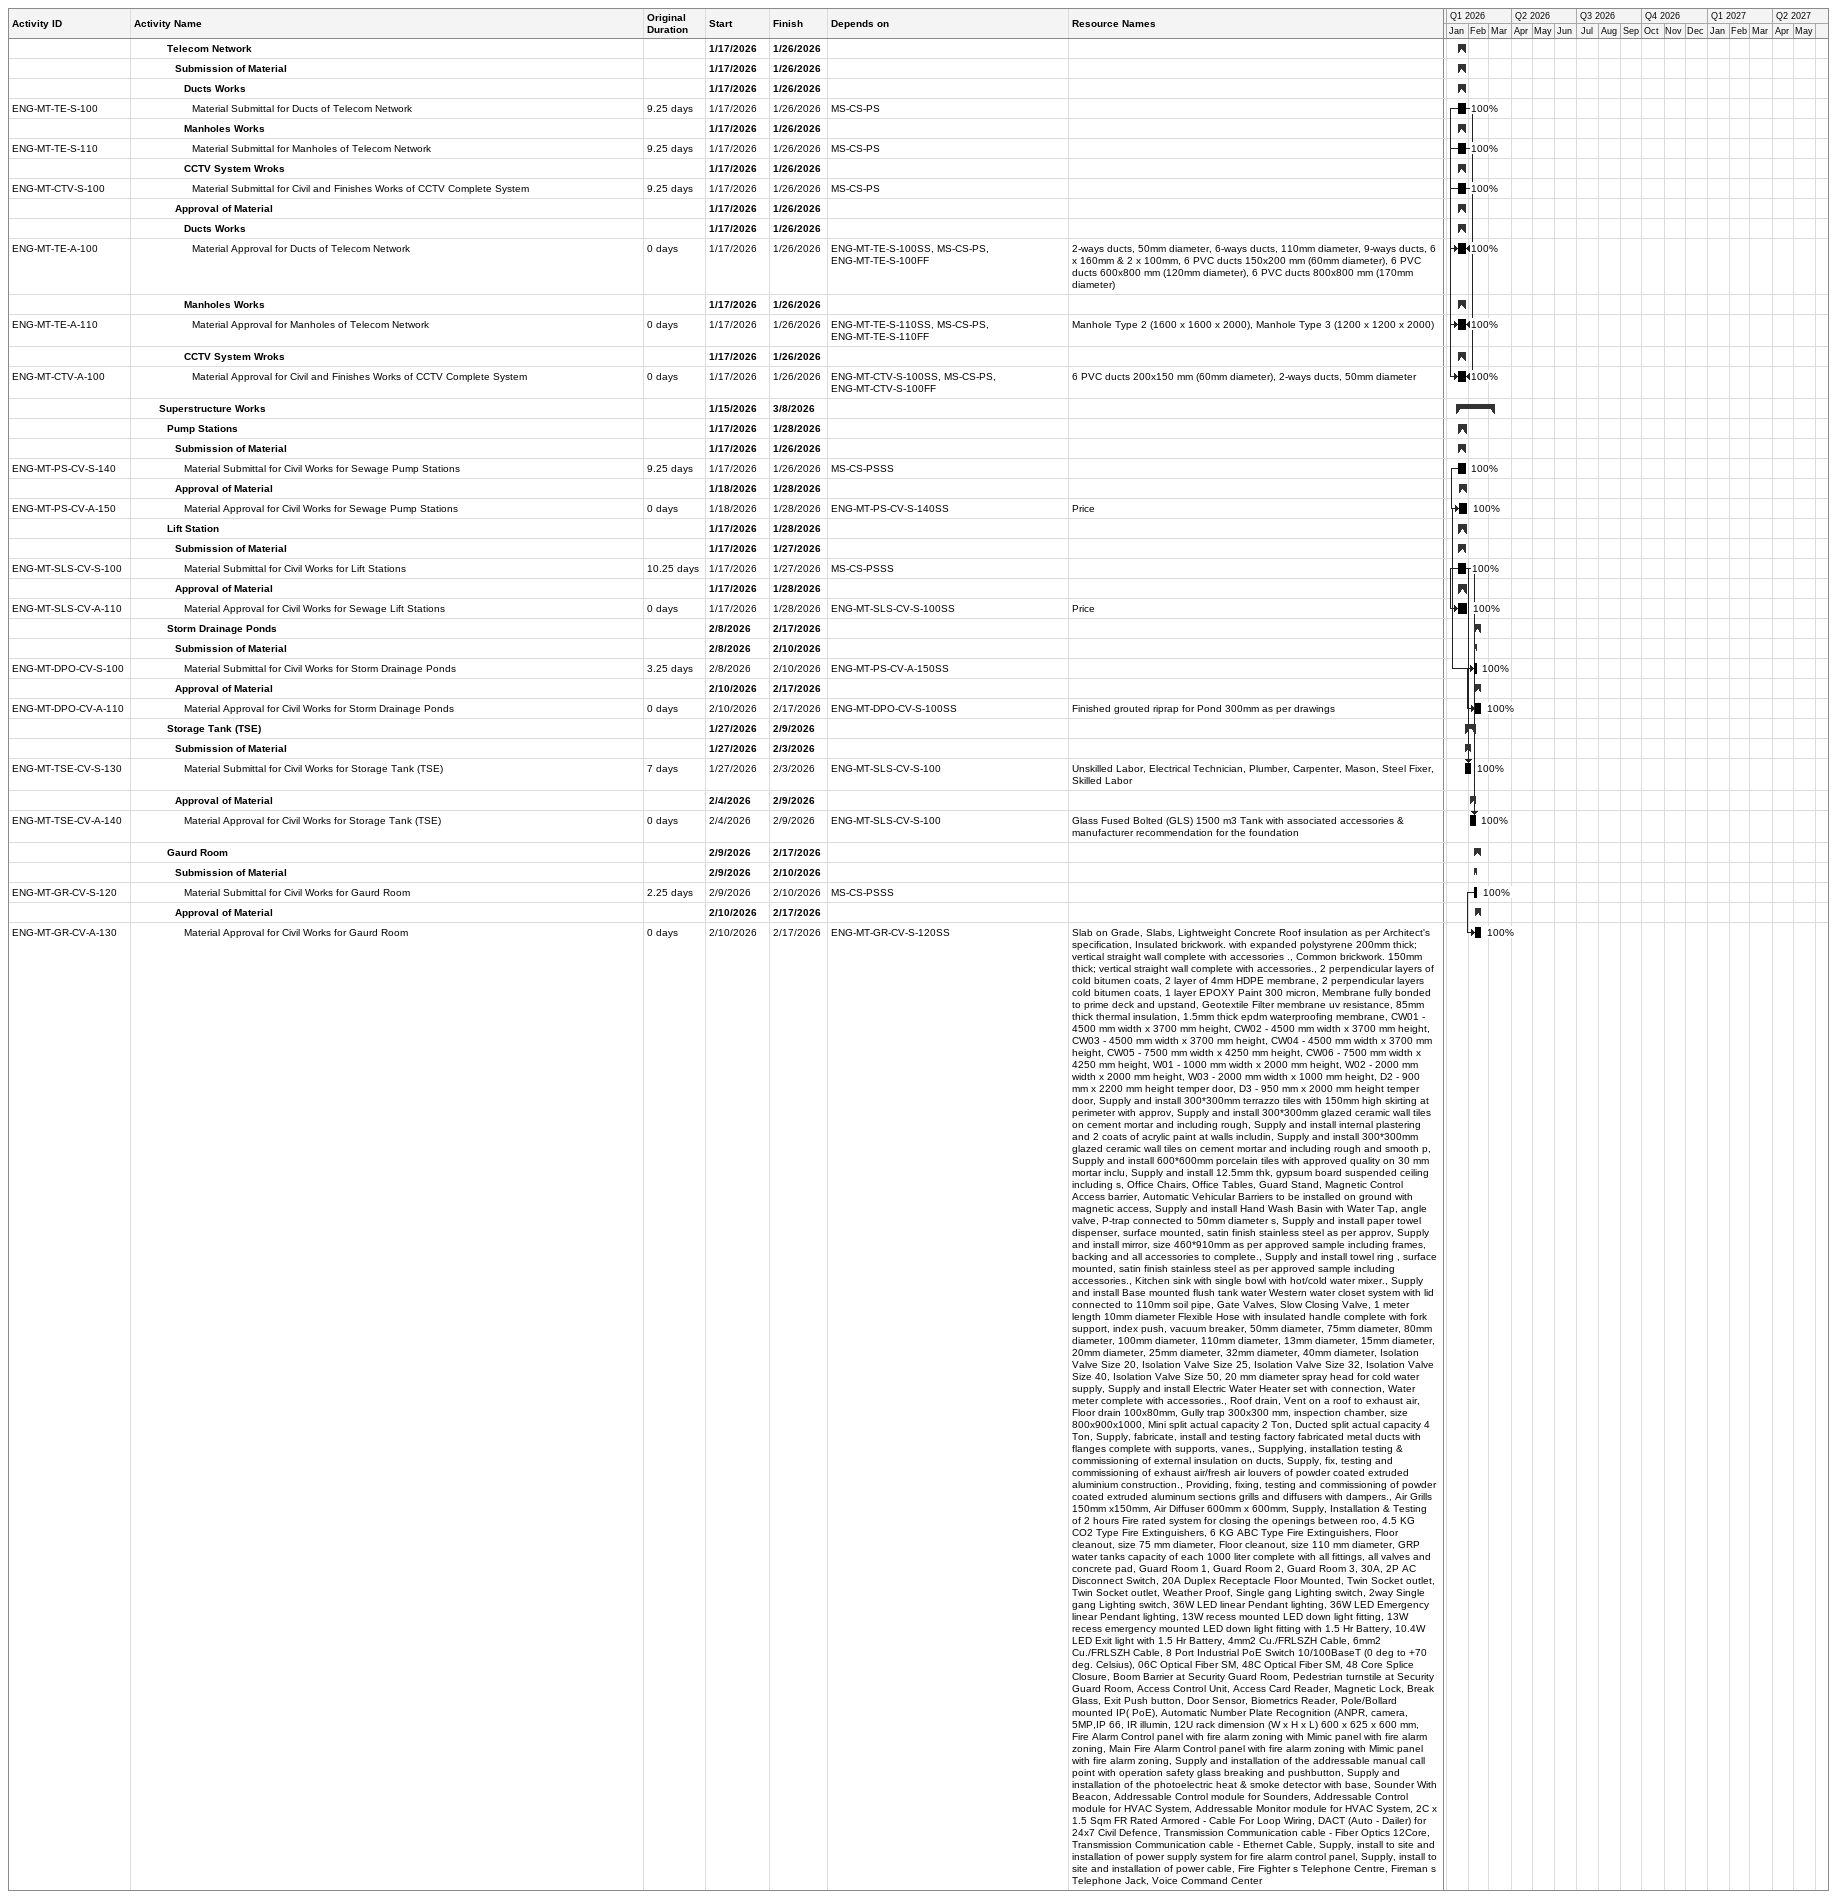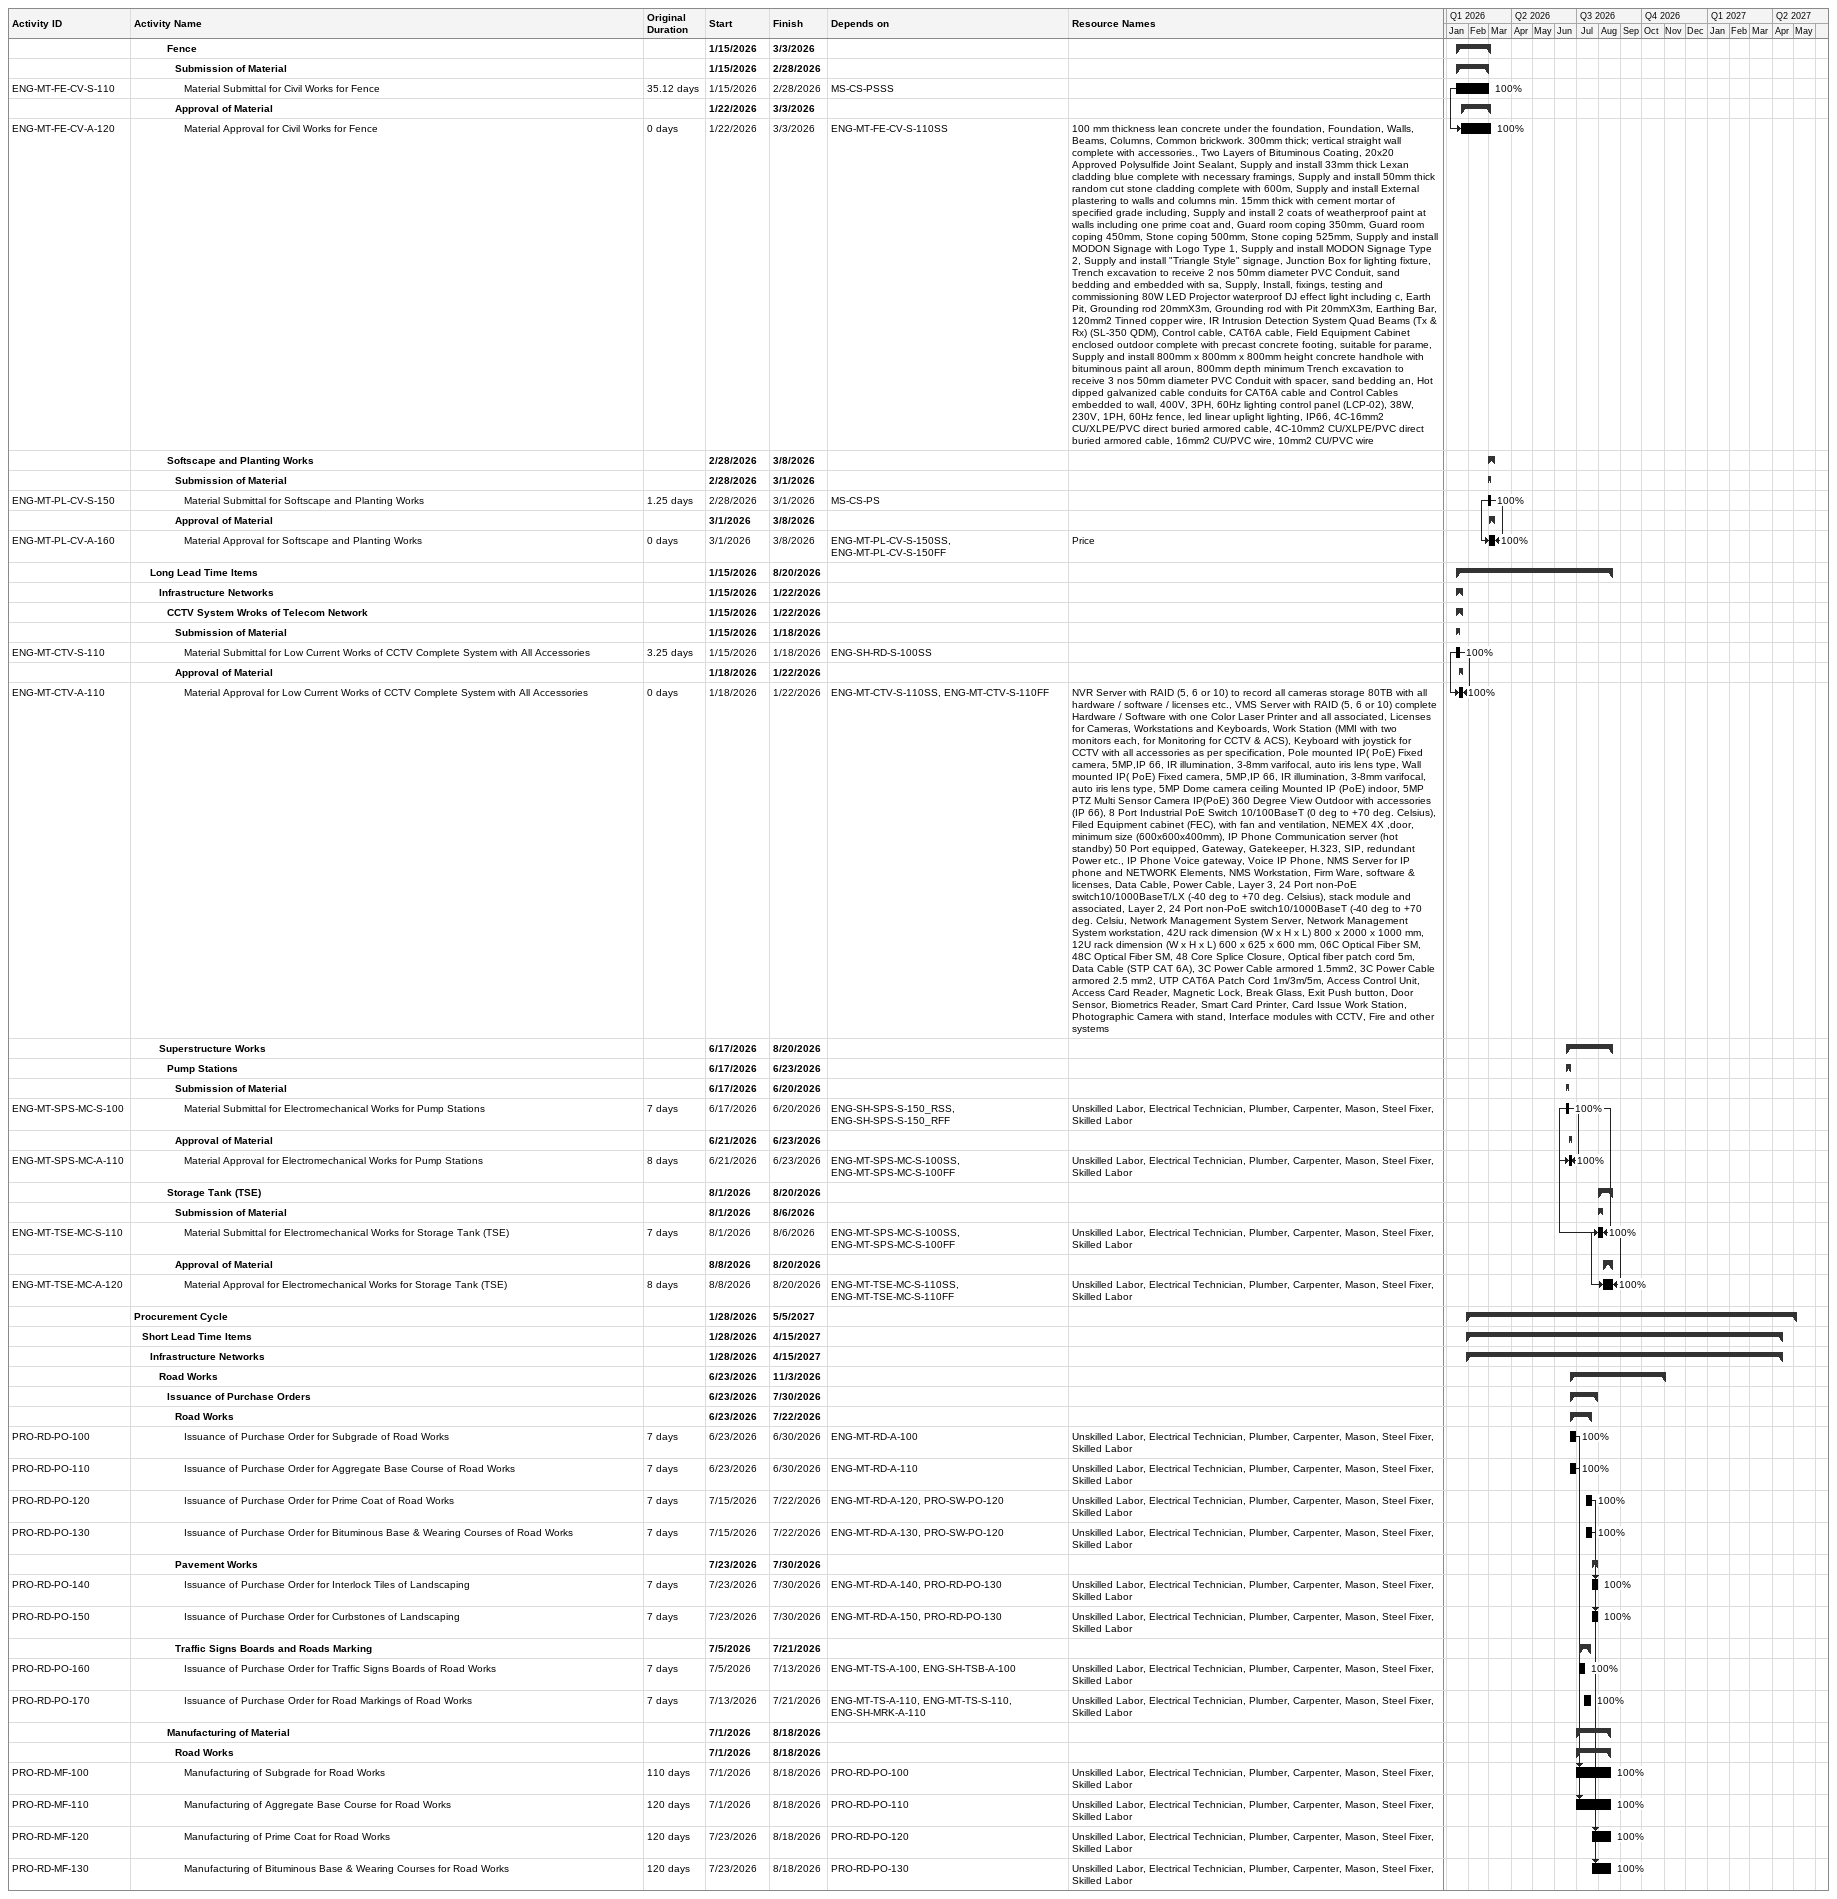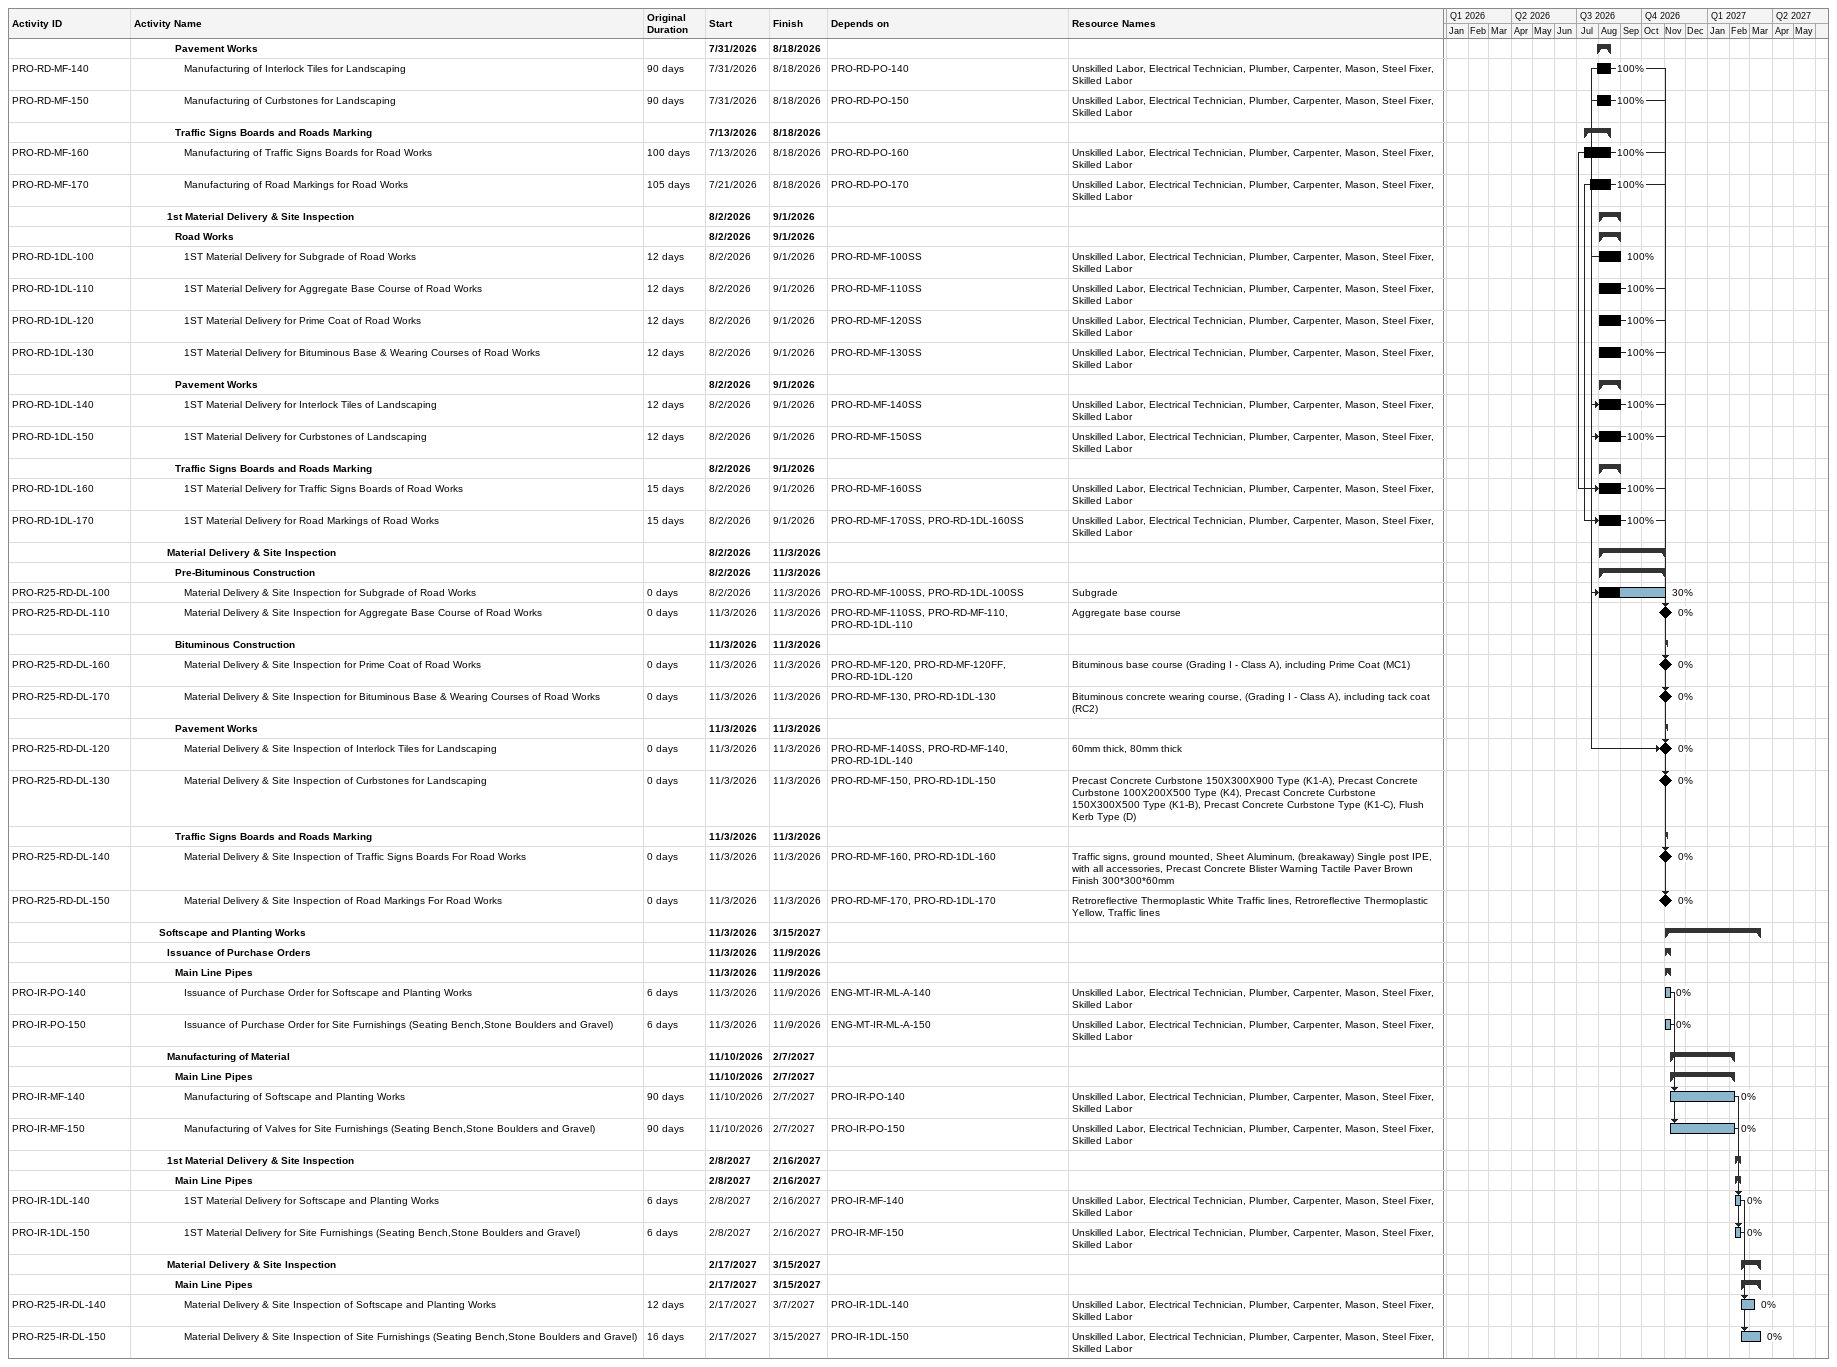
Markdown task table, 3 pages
| ID | Level | Task | Original duration | Start | Finish | Predecessors | Resources | % complete |
|---|---|---|---|---|---|---|---|---|
|  | 5 | **Telecom Network** |  | 2026-01-17 | 2026-01-26 |  |  |  |
|  | 6 | **Submission of Material** |  | 2026-01-17 | 2026-01-26 |  |  |  |
|  | 7 | **Ducts Works** |  | 2026-01-17 | 2026-01-26 |  |  |  |
| ENG-MT-TE-S-100 | 8 | Material Submittal for Ducts of Telecom Network | 9.25d | 2026-01-17 | 2026-01-26 | MS-CS-PS |  | 100 |
|  | 7 | **Manholes Works** |  | 2026-01-17 | 2026-01-26 |  |  |  |
| ENG-MT-TE-S-110 | 8 | Material Submittal for Manholes of Telecom Network | 9.25d | 2026-01-17 | 2026-01-26 | MS-CS-PS |  | 100 |
|  | 7 | **CCTV System Wroks** |  | 2026-01-17 | 2026-01-26 |  |  |  |
| ENG-MT-CTV-S-100 | 8 | Material Submittal for Civil and Finishes Works of CCTV Complete System | 9.25d | 2026-01-17 | 2026-01-26 | MS-CS-PS |  | 100 |
|  | 6 | **Approval of Material** |  | 2026-01-17 | 2026-01-26 |  |  |  |
|  | 7 | **Ducts Works** |  | 2026-01-17 | 2026-01-26 |  |  |  |
| ENG-MT-TE-A-100 | 8 | Material Approval for Ducts of Telecom Network | 0d | 2026-01-17 | 2026-01-26 | ENG-MT-TE-S-100SS, MS-CS-PS, ENG-MT-TE-S-100FF | 2-ways ducts, 50mm diameter, 6-ways ducts, 110mm diameter, 9-ways ducts, 6 x 160mm & 2 x 100mm, 6 PVC ducts 150x200 mm (60mm diameter), 6 PVC ducts 600x800 mm (120mm diameter), 6 PVC ducts 800x800 mm (170mm diameter) | 100 |
|  | 7 | **Manholes Works** |  | 2026-01-17 | 2026-01-26 |  |  |  |
| ENG-MT-TE-A-110 | 8 | Material Approval for Manholes of Telecom Network | 0d | 2026-01-17 | 2026-01-26 | ENG-MT-TE-S-110SS, MS-CS-PS, ENG-MT-TE-S-110FF | Manhole Type 2 (1600 x 1600 x 2000), Manhole Type 3 (1200 x 1200 x 2000) | 100 |
|  | 7 | **CCTV System Wroks** |  | 2026-01-17 | 2026-01-26 |  |  |  |
| ENG-MT-CTV-A-100 | 8 | Material Approval for Civil and Finishes Works of CCTV Complete System | 0d | 2026-01-17 | 2026-01-26 | ENG-MT-CTV-S-100SS, MS-CS-PS, ENG-MT-CTV-S-100FF | 6 PVC ducts 200x150 mm (60mm diameter), 2-ways ducts, 50mm diameter | 100 |
|  | 4 | **Superstructure Works** |  | 2026-01-15 | 2026-03-08 |  |  |  |
|  | 5 | **Pump Stations** |  | 2026-01-17 | 2026-01-28 |  |  |  |
|  | 6 | **Submission of Material** |  | 2026-01-17 | 2026-01-26 |  |  |  |
| ENG-MT-PS-CV-S-140 | 7 | Material Submittal for Civil Works for Sewage Pump Stations | 9.25d | 2026-01-17 | 2026-01-26 | MS-CS-PSSS |  | 100 |
|  | 6 | **Approval of Material** |  | 2026-01-18 | 2026-01-28 |  |  |  |
| ENG-MT-PS-CV-A-150 | 7 | Material Approval for Civil Works for Sewage Pump Stations | 0d | 2026-01-18 | 2026-01-28 | ENG-MT-PS-CV-S-140SS | Price | 100 |
|  | 5 | **Lift Station** |  | 2026-01-17 | 2026-01-28 |  |  |  |
|  | 6 | **Submission of Material** |  | 2026-01-17 | 2026-01-27 |  |  |  |
| ENG-MT-SLS-CV-S-100 | 7 | Material Submittal for Civil Works for Lift Stations | 10.25d | 2026-01-17 | 2026-01-27 | MS-CS-PSSS |  | 100 |
|  | 6 | **Approval of Material** |  | 2026-01-17 | 2026-01-28 |  |  |  |
| ENG-MT-SLS-CV-A-110 | 7 | Material Approval for Civil Works for Sewage Lift Stations | 0d | 2026-01-17 | 2026-01-28 | ENG-MT-SLS-CV-S-100SS | Price | 100 |
|  | 5 | **Storm Drainage Ponds** |  | 2026-02-08 | 2026-02-17 |  |  |  |
|  | 6 | **Submission of Material** |  | 2026-02-08 | 2026-02-10 |  |  |  |
| ENG-MT-DPO-CV-S-100 | 7 | Material Submittal for Civil Works for Storm Drainage Ponds | 3.25d | 2026-02-08 | 2026-02-10 | ENG-MT-PS-CV-A-150SS |  | 100 |
|  | 6 | **Approval of Material** |  | 2026-02-10 | 2026-02-17 |  |  |  |
| ENG-MT-DPO-CV-A-110 | 7 | Material Approval for Civil Works for Storm Drainage Ponds | 0d | 2026-02-10 | 2026-02-17 | ENG-MT-DPO-CV-S-100SS | Finished grouted riprap for Pond 300mm as per drawings | 100 |
|  | 5 | **Storage Tank (TSE)** |  | 2026-01-27 | 2026-02-09 |  |  |  |
|  | 6 | **Submission of Material** |  | 2026-01-27 | 2026-02-03 |  |  |  |
| ENG-MT-TSE-CV-S-130 | 7 | Material Submittal for Civil Works for Storage Tank (TSE) | 7d | 2026-01-27 | 2026-02-03 | ENG-MT-SLS-CV-S-100 | Unskilled Labor, Electrical Technician, Plumber, Carpenter, Mason, Steel Fixer, Skilled Labor | 100 |
|  | 6 | **Approval of Material** |  | 2026-02-04 | 2026-02-09 |  |  |  |
| ENG-MT-TSE-CV-A-140 | 7 | Material Approval for Civil Works for Storage Tank (TSE) | 0d | 2026-02-04 | 2026-02-09 | ENG-MT-SLS-CV-S-100 | Glass Fused Bolted (GLS) 1500 m3 Tank with associated accessories & manufacturer recommendation for the foundation | 100 |
|  | 5 | **Gaurd Room** |  | 2026-02-09 | 2026-02-17 |  |  |  |
|  | 6 | **Submission of Material** |  | 2026-02-09 | 2026-02-10 |  |  |  |
| ENG-MT-GR-CV-S-120 | 7 | Material Submittal for Civil Works for Gaurd Room | 2.25d | 2026-02-09 | 2026-02-10 | MS-CS-PSSS |  | 100 |
|  | 6 | **Approval of Material** |  | 2026-02-10 | 2026-02-17 |  |  |  |
| ENG-MT-GR-CV-A-130 | 7 | Material Approval for Civil Works for Gaurd Room | 0d | 2026-02-10 | 2026-02-17 | ENG-MT-GR-CV-S-120SS | Slab on Grade, Slabs, Lightweight Concrete Roof insulation as per Architect's specification, Insulated brickwork. with expanded polystyrene 200mm thick; vertical straight wall complete with accessories ., Common brickwork. 150mm thick; vertical straight wall complete with accessories., 2 perpendicular layers of cold bitumen coats, 2 layer of 4mm HDPE membrane, 2 perpendicular layers cold bitumen coats, 1 layer EPOXY Paint 300 micron, Membrane fully bonded to prime deck and upstand, Geotextile Filter membrane uv resistance, 85mm thick thermal insulation, 1.5mm thick epdm waterproofing membrane, CW01 - 4500 mm width x 3700 mm height, CW02 - 4500 mm width x 3700 mm height, CW03 - 4500 mm width x 3700 mm height, CW04 - 4500 mm width x 3700 mm height, CW05 - 7500 mm width x 4250 mm height, CW06 - 7500 mm width x 4250 mm height, W01 - 1000 mm width x 2000 mm height, W02 - 2000 mm width x 2000 mm height, W03 - 2000 mm width x 1000 mm height, D2 - 900 mm x 2200 mm height temper door, D3 - 950 mm x 2000 mm height temper door, Supply and install 300*300mm terrazzo tiles with 150mm high skirting at perimeter with approv, Supply and install 300*300mm glazed ceramic wall tiles on cement mortar and including rough, Supply and install internal plastering and 2 coats of acrylic paint at walls includin, Supply and install 300*300mm glazed ceramic wall tiles on cement mortar and including rough and smooth p, Supply and install 600*600mm porcelain tiles with approved quality on 30 mm mortar inclu, Supply and install 12.5mm thk, gypsum board suspended ceiling including s, Office Chairs, Office Tables, Guard Stand, Magnetic Control Access barrier, Automatic Vehicular Barriers to be installed on ground with magnetic access, Supply and install Hand Wash Basin with Water Tap, angle valve, P-trap connected to 50mm diameter s, Supply and install paper towel dispenser, surface mounted, satin finish stainless steel as per approv, Supply and install mirror, size 460*910mm as per approved sample including frames, backing and all accessories to complete., Supply and install towel ring , surface mounted, satin finish stainless steel as per approved sample including accessories., Kitchen sink with single bowl with hot/cold water mixer., Supply and install Base mounted flush tank water Western water closet system with lid connected to 110mm soil pipe, Gate Valves, Slow Closing Valve, 1 meter length 10mm diameter Flexible Hose with insulated handle complete with fork support, index push, vacuum breaker, 50mm diameter, 75mm diameter, 80mm diameter, 100mm diameter, 110mm diameter, 13mm diameter, 15mm diameter, 20mm diameter, 25mm diameter, 32mm diameter, 40mm diameter, Isolation Valve Size 20, Isolation Valve Size 25, Isolation Valve Size 32, Isolation Valve Size 40, Isolation Valve Size 50, 20 mm diameter spray head for cold water supply, Supply and install Electric Water Heater set with connection, Water meter complete with accessories., Roof drain, Vent on a roof to exhaust air, Floor drain 100x80mm, Gully trap 300x300 mm, inspection chamber, size 800x900x1000, Mini split actual capacity 2 Ton, Ducted split actual capacity 4 Ton, Supply, fabricate, install and testing factory fabricated metal ducts with flanges complete with supports, vanes,, Supplying, installation testing & commissioning of external insulation on ducts, Supply, fix, testing and commissioning of exhaust air/fresh air louvers of powder coated extruded aluminium construction., Providing, fixing, testing and commissioning of powder coated extruded aluminum sections grills and diffusers with dampers., Air Grills 150mm x150mm, Air Diffuser 600mm x 600mm, Supply, Installation & Testing of 2 hours Fire rated system for closing the openings between roo, 4.5 KG CO2 Type Fire Extinguishers, 6 KG ABC Type Fire Extinguishers, Floor cleanout, size 75 mm diameter, Floor cleanout, size 110 mm diameter, GRP water tanks capacity of each 1000 liter complete with all fittings, all valves and concrete pad, Guard Room 1, Guard Room 2, Guard Room 3, 30A, 2P AC Disconnect Switch, 20A Duplex Receptacle Floor Mounted, Twin Socket outlet, Twin Socket outlet, Weather Proof, Single gang Lighting switch, 2way Single gang Lighting switch, 36W LED linear Pendant lighting, 36W LED Emergency linear Pendant lighting, 13W recess mounted LED down light fitting, 13W recess emergency mounted LED down light fitting with 1.5 Hr Battery, 10.4W LED Exit light with 1.5 Hr Battery, 4mm2 Cu./FRLSZH Cable, 6mm2 Cu./FRLSZH Cable, 8 Port Industrial PoE Switch 10/100BaseT (0 deg to +70 deg. Celsius), 06C Optical Fiber SM, 48C Optical Fiber SM, 48 Core Splice Closure, Boom Barrier at Security Guard Room, Pedestrian turnstile at Security Guard Room, Access Control Unit, Access Card Reader, Magnetic Lock, Break Glass, Exit Push button, Door Sensor, Biometrics Reader, Pole/Bollard mounted IP( PoE), Automatic Number Plate Recognition (ANPR, camera, 5MP,IP 66, IR illumin, 12U rack dimension (W x H x L) 600 x 625 x 600 mm, Fire Alarm Control panel with fire alarm zoning with Mimic panel with fire alarm zoning, Main Fire Alarm Control panel with fire alarm zoning with Mimic panel with fire alarm zoning, Supply and installation of the addressable manual call point with operation safety glass breaking and pushbutton, Supply and installation of the photoelectric heat & smoke detector with base, Sounder With Beacon, Addressable Control module for Sounders, Addressable Control module for HVAC System, Addressable Monitor module for HVAC System, 2C x 1.5 Sqm FR Rated Armored - Cable For Loop Wiring, DACT (Auto - Dailer) for 24x7 Civil Defence, Transmission Communication cable - Fiber Optics 12Core, Transmission Communication cable - Ethernet Cable, Supply, install to site and installation of power supply system for fire alarm control panel, Supply, install to site and installation of power cable, Fire Fighter s Telephone Centre, Fireman s Telephone Jack, Voice Command Center | 100 |
|  | 5 | **Fence** |  | 2026-01-15 | 2026-03-03 |  |  |  |
|  | 6 | **Submission of Material** |  | 2026-01-15 | 2026-02-28 |  |  |  |
| ENG-MT-FE-CV-S-110 | 7 | Material Submittal for Civil Works for Fence | 35.12d | 2026-01-15 | 2026-02-28 | MS-CS-PSSS |  | 100 |
|  | 6 | **Approval of Material** |  | 2026-01-22 | 2026-03-03 |  |  |  |
| ENG-MT-FE-CV-A-120 | 7 | Material Approval for Civil Works for Fence | 0d | 2026-01-22 | 2026-03-03 | ENG-MT-FE-CV-S-110SS | 100 mm thickness lean concrete under the foundation, Foundation, Walls, Beams, Columns, Common brickwork. 300mm thick; vertical straight wall complete with accessories., Two Layers of Bituminous Coating, 20x20 Approved Polysulfide Joint Sealant, Supply and install 33mm thick Lexan cladding blue complete with necessary framings, Supply and install 50mm thick random cut stone cladding complete with 600m, Supply and install External plastering to walls and columns min. 15mm thick with cement mortar of specified grade including, Supply and install 2 coats of weatherproof paint at walls including one prime coat and, Guard room coping 350mm, Guard room coping 450mm, Stone coping 500mm, Stone coping 525mm, Supply and install MODON Signage with Logo Type 1, Supply and install MODON Signage Type 2, Supply and install "Triangle Style" signage, Junction Box for lighting fixture, Trench excavation to receive 2 nos 50mm diameter PVC Conduit, sand bedding and embedded with sa, Supply, Install, fixings, testing and commissioning 80W LED Projector waterproof DJ effect light including c, Earth Pit, Grounding rod 20mmX3m, Grounding rod with Pit 20mmX3m, Earthing Bar, 120mm2 Tinned copper wire, IR Intrusion Detection System Quad Beams (Tx & Rx) (SL-350 QDM), Control cable, CAT6A cable, Field Equipment Cabinet enclosed outdoor complete with precast concrete footing, suitable for parame, Supply and install 800mm x 800mm x 800mm height concrete handhole with bituminous paint all aroun, 800mm depth minimum Trench excavation to receive 3 nos 50mm diameter PVC Conduit with spacer, sand bedding an, Hot dipped galvanized cable conduits for CAT6A cable and Control Cables embedded to wall, 400V, 3PH, 60Hz lighting control panel (LCP-02), 38W, 230V, 1PH, 60Hz fence, led linear uplight lighting, IP66, 4C-16mm2 CU/XLPE/PVC direct buried armored cable, 4C-10mm2 CU/XLPE/PVC direct buried armored cable, 16mm2 CU/PVC wire, 10mm2 CU/PVC wire | 100 |
|  | 5 | **Softscape and Planting Works** |  | 2026-02-28 | 2026-03-08 |  |  |  |
|  | 6 | **Submission of Material** |  | 2026-02-28 | 2026-03-01 |  |  |  |
| ENG-MT-PL-CV-S-150 | 7 | Material Submittal for Softscape and Planting Works | 1.25d | 2026-02-28 | 2026-03-01 | MS-CS-PS |  | 100 |
|  | 6 | **Approval of Material** |  | 2026-03-01 | 2026-03-08 |  |  |  |
| ENG-MT-PL-CV-A-160 | 7 | Material Approval for Softscape and Planting Works | 0d | 2026-03-01 | 2026-03-08 | ENG-MT-PL-CV-S-150SS, ENG-MT-PL-CV-S-150FF | Price | 100 |
|  | 3 | **Long Lead Time Items** |  | 2026-01-15 | 2026-08-20 |  |  |  |
|  | 4 | **Infrastructure Networks** |  | 2026-01-15 | 2026-01-22 |  |  |  |
|  | 5 | **CCTV System Wroks of Telecom Network** |  | 2026-01-15 | 2026-01-22 |  |  |  |
|  | 6 | **Submission of Material** |  | 2026-01-15 | 2026-01-18 |  |  |  |
| ENG-MT-CTV-S-110 | 7 | Material Submittal for Low Current Works of CCTV Complete System with All Accessories | 3.25d | 2026-01-15 | 2026-01-18 | ENG-SH-RD-S-100SS |  | 100 |
|  | 6 | **Approval of Material** |  | 2026-01-18 | 2026-01-22 |  |  |  |
| ENG-MT-CTV-A-110 | 7 | Material Approval for Low Current Works of CCTV Complete System with All Accessories | 0d | 2026-01-18 | 2026-01-22 | ENG-MT-CTV-S-110SS, ENG-MT-CTV-S-110FF | NVR Server with RAID (5, 6 or 10) to record all cameras storage 80TB with all hardware / software / licenses etc., VMS Server with RAID (5, 6 or 10) complete Hardware / Software with one Color Laser Printer and all associated, Licenses for Cameras, Workstations and Keyboards, Work Station (MMI with two monitors each, for Monitoring for CCTV & ACS), Keyboard with joystick for CCTV with all accessories as per specification, Pole mounted IP( PoE) Fixed camera, 5MP,IP 66, IR illumination, 3-8mm varifocal, auto iris lens type, Wall mounted IP( PoE) Fixed camera, 5MP,IP 66, IR illumination, 3-8mm varifocal, auto iris lens type, 5MP Dome camera ceiling Mounted IP (PoE) indoor, 5MP PTZ Multi Sensor Camera IP(PoE) 360 Degree View Outdoor with accessories (IP 66), 8 Port Industrial PoE Switch 10/100BaseT (0 deg to +70 deg. Celsius), Filed Equipment cabinet (FEC), with fan and ventilation, NEMEX 4X ,door, minimum size (600x600x400mm), IP Phone Communication server (hot standby) 50 Port equipped, Gateway, Gatekeeper, H.323, SIP, redundant Power etc., IP Phone Voice gateway, Voice IP Phone, NMS Server for IP phone and NETWORK Elements, NMS Workstation, Firm Ware, software & licenses, Data Cable, Power Cable, Layer 3, 24 Port non-PoE switch10/1000BaseT/LX (-40 deg to +70 deg. Celsius), stack module and associated, Layer 2, 24 Port non-PoE switch10/1000BaseT (-40 deg to +70 deg. Celsiu, Network Management System Server, Network Management System workstation, 42U rack dimension (W x H x L) 800 x 2000 x 1000 mm, 12U rack dimension (W x H x L) 600 x 625 x 600 mm, 06C Optical Fiber SM, 48C Optical Fiber SM, 48 Core Splice Closure, Optical fiber patch cord 5m, Data Cable (STP CAT 6A), 3C Power Cable armored 1.5mm2, 3C Power Cable armored 2.5 mm2, UTP CAT6A Patch Cord 1m/3m/5m, Access Control Unit, Access Card Reader, Magnetic Lock, Break Glass, Exit Push button, Door Sensor, Biometrics Reader, Smart Card Printer, Card Issue Work Station, Photographic Camera with stand, Interface modules with CCTV, Fire and other systems | 100 |
|  | 4 | **Superstructure Works** |  | 2026-06-17 | 2026-08-20 |  |  |  |
|  | 5 | **Pump Stations** |  | 2026-06-17 | 2026-06-23 |  |  |  |
|  | 6 | **Submission of Material** |  | 2026-06-17 | 2026-06-20 |  |  |  |
| ENG-MT-SPS-MC-S-100 | 7 | Material Submittal for Electromechanical Works for Pump Stations | 7d | 2026-06-17 | 2026-06-20 | ENG-SH-SPS-S-150_RSS, ENG-SH-SPS-S-150_RFF | Unskilled Labor, Electrical Technician, Plumber, Carpenter, Mason, Steel Fixer, Skilled Labor | 100 |
|  | 6 | **Approval of Material** |  | 2026-06-21 | 2026-06-23 |  |  |  |
| ENG-MT-SPS-MC-A-110 | 7 | Material Approval for Electromechanical Works for Pump Stations | 8d | 2026-06-21 | 2026-06-23 | ENG-MT-SPS-MC-S-100SS, ENG-MT-SPS-MC-S-100FF | Unskilled Labor, Electrical Technician, Plumber, Carpenter, Mason, Steel Fixer, Skilled Labor | 100 |
|  | 5 | **Storage Tank (TSE)** |  | 2026-08-01 | 2026-08-20 |  |  |  |
|  | 6 | **Submission of Material** |  | 2026-08-01 | 2026-08-06 |  |  |  |
| ENG-MT-TSE-MC-S-110 | 7 | Material Submittal for Electromechanical Works for Storage Tank (TSE) | 7d | 2026-08-01 | 2026-08-06 | ENG-MT-SPS-MC-S-100SS, ENG-MT-SPS-MC-S-100FF | Unskilled Labor, Electrical Technician, Plumber, Carpenter, Mason, Steel Fixer, Skilled Labor | 100 |
|  | 6 | **Approval of Material** |  | 2026-08-08 | 2026-08-20 |  |  |  |
| ENG-MT-TSE-MC-A-120 | 7 | Material Approval for Electromechanical Works for Storage Tank (TSE) | 8d | 2026-08-08 | 2026-08-20 | ENG-MT-TSE-MC-S-110SS, ENG-MT-TSE-MC-S-110FF | Unskilled Labor, Electrical Technician, Plumber, Carpenter, Mason, Steel Fixer, Skilled Labor | 100 |
|  | 1 | **Procurement Cycle** |  | 2026-01-28 | 2027-05-05 |  |  |  |
|  | 2 | **Short Lead Time Items** |  | 2026-01-28 | 2027-04-15 |  |  |  |
|  | 3 | **Infrastructure Networks** |  | 2026-01-28 | 2027-04-15 |  |  |  |
|  | 4 | **Road Works** |  | 2026-06-23 | 2026-11-03 |  |  |  |
|  | 5 | **Issuance of Purchase Orders** |  | 2026-06-23 | 2026-07-30 |  |  |  |
|  | 6 | **Road Works** |  | 2026-06-23 | 2026-07-22 |  |  |  |
| PRO-RD-PO-100 | 7 | Issuance of Purchase Order for Subgrade of Road Works | 7d | 2026-06-23 | 2026-06-30 | ENG-MT-RD-A-100 | Unskilled Labor, Electrical Technician, Plumber, Carpenter, Mason, Steel Fixer, Skilled Labor | 100 |
| PRO-RD-PO-110 | 7 | Issuance of Purchase Order for Aggregate Base Course of Road Works | 7d | 2026-06-23 | 2026-06-30 | ENG-MT-RD-A-110 | Unskilled Labor, Electrical Technician, Plumber, Carpenter, Mason, Steel Fixer, Skilled Labor | 100 |
| PRO-RD-PO-120 | 7 | Issuance of Purchase Order for Prime Coat of Road Works | 7d | 2026-07-15 | 2026-07-22 | ENG-MT-RD-A-120, PRO-SW-PO-120 | Unskilled Labor, Electrical Technician, Plumber, Carpenter, Mason, Steel Fixer, Skilled Labor | 100 |
| PRO-RD-PO-130 | 7 | Issuance of Purchase Order for Bituminous Base & Wearing Courses of Road Works | 7d | 2026-07-15 | 2026-07-22 | ENG-MT-RD-A-130, PRO-SW-PO-120 | Unskilled Labor, Electrical Technician, Plumber, Carpenter, Mason, Steel Fixer, Skilled Labor | 100 |
|  | 6 | **Pavement Works** |  | 2026-07-23 | 2026-07-30 |  |  |  |
| PRO-RD-PO-140 | 7 | Issuance of Purchase Order for Interlock Tiles of Landscaping | 7d | 2026-07-23 | 2026-07-30 | ENG-MT-RD-A-140, PRO-RD-PO-130 | Unskilled Labor, Electrical Technician, Plumber, Carpenter, Mason, Steel Fixer, Skilled Labor | 100 |
| PRO-RD-PO-150 | 7 | Issuance of Purchase Order for Curbstones of Landscaping | 7d | 2026-07-23 | 2026-07-30 | ENG-MT-RD-A-150, PRO-RD-PO-130 | Unskilled Labor, Electrical Technician, Plumber, Carpenter, Mason, Steel Fixer, Skilled Labor | 100 |
|  | 6 | **Traffic Signs Boards and Roads Marking** |  | 2026-07-05 | 2026-07-21 |  |  |  |
| PRO-RD-PO-160 | 7 | Issuance of Purchase Order for Traffic Signs Boards of Road Works | 7d | 2026-07-05 | 2026-07-13 | ENG-MT-TS-A-100, ENG-SH-TSB-A-100 | Unskilled Labor, Electrical Technician, Plumber, Carpenter, Mason, Steel Fixer, Skilled Labor | 100 |
| PRO-RD-PO-170 | 7 | Issuance of Purchase Order for Road Markings of Road Works | 7d | 2026-07-13 | 2026-07-21 | ENG-MT-TS-A-110, ENG-MT-TS-S-110, ENG-SH-MRK-A-110 | Unskilled Labor, Electrical Technician, Plumber, Carpenter, Mason, Steel Fixer, Skilled Labor | 100 |
|  | 5 | **Manufacturing of Material** |  | 2026-07-01 | 2026-08-18 |  |  |  |
|  | 6 | **Road Works** |  | 2026-07-01 | 2026-08-18 |  |  |  |
| PRO-RD-MF-100 | 7 | Manufacturing of Subgrade for Road Works | 110d | 2026-07-01 | 2026-08-18 | PRO-RD-PO-100 | Unskilled Labor, Electrical Technician, Plumber, Carpenter, Mason, Steel Fixer, Skilled Labor | 100 |
| PRO-RD-MF-110 | 7 | Manufacturing of Aggregate Base Course for Road Works | 120d | 2026-07-01 | 2026-08-18 | PRO-RD-PO-110 | Unskilled Labor, Electrical Technician, Plumber, Carpenter, Mason, Steel Fixer, Skilled Labor | 100 |
| PRO-RD-MF-120 | 7 | Manufacturing of Prime Coat for Road Works | 120d | 2026-07-23 | 2026-08-18 | PRO-RD-PO-120 | Unskilled Labor, Electrical Technician, Plumber, Carpenter, Mason, Steel Fixer, Skilled Labor | 100 |
| PRO-RD-MF-130 | 7 | Manufacturing of Bituminous Base & Wearing Courses for Road Works | 120d | 2026-07-23 | 2026-08-18 | PRO-RD-PO-130 | Unskilled Labor, Electrical Technician, Plumber, Carpenter, Mason, Steel Fixer, Skilled Labor | 100 |
|  | 6 | **Pavement Works** |  | 2026-07-31 | 2026-08-18 |  |  |  |
| PRO-RD-MF-140 | 7 | Manufacturing of Interlock Tiles for Landscaping | 90d | 2026-07-31 | 2026-08-18 | PRO-RD-PO-140 | Unskilled Labor, Electrical Technician, Plumber, Carpenter, Mason, Steel Fixer, Skilled Labor | 100 |
| PRO-RD-MF-150 | 7 | Manufacturing of Curbstones for Landscaping | 90d | 2026-07-31 | 2026-08-18 | PRO-RD-PO-150 | Unskilled Labor, Electrical Technician, Plumber, Carpenter, Mason, Steel Fixer, Skilled Labor | 100 |
|  | 6 | **Traffic Signs Boards and Roads Marking** |  | 2026-07-13 | 2026-08-18 |  |  |  |
| PRO-RD-MF-160 | 7 | Manufacturing of Traffic Signs Boards for Road Works | 100d | 2026-07-13 | 2026-08-18 | PRO-RD-PO-160 | Unskilled Labor, Electrical Technician, Plumber, Carpenter, Mason, Steel Fixer, Skilled Labor | 100 |
| PRO-RD-MF-170 | 7 | Manufacturing of Road Markings for Road Works | 105d | 2026-07-21 | 2026-08-18 | PRO-RD-PO-170 | Unskilled Labor, Electrical Technician, Plumber, Carpenter, Mason, Steel Fixer, Skilled Labor | 100 |
|  | 5 | **1st Material Delivery & Site Inspection** |  | 2026-08-02 | 2026-09-01 |  |  |  |
|  | 6 | **Road Works** |  | 2026-08-02 | 2026-09-01 |  |  |  |
| PRO-RD-1DL-100 | 7 | 1ST Material Delivery for Subgrade of Road Works | 12d | 2026-08-02 | 2026-09-01 | PRO-RD-MF-100SS | Unskilled Labor, Electrical Technician, Plumber, Carpenter, Mason, Steel Fixer, Skilled Labor | 100 |
| PRO-RD-1DL-110 | 7 | 1ST Material Delivery for Aggregate Base Course of Road Works | 12d | 2026-08-02 | 2026-09-01 | PRO-RD-MF-110SS | Unskilled Labor, Electrical Technician, Plumber, Carpenter, Mason, Steel Fixer, Skilled Labor | 100 |
| PRO-RD-1DL-120 | 7 | 1ST Material Delivery for Prime Coat of Road Works | 12d | 2026-08-02 | 2026-09-01 | PRO-RD-MF-120SS | Unskilled Labor, Electrical Technician, Plumber, Carpenter, Mason, Steel Fixer, Skilled Labor | 100 |
| PRO-RD-1DL-130 | 7 | 1ST Material Delivery for Bituminous Base & Wearing Courses of Road Works | 12d | 2026-08-02 | 2026-09-01 | PRO-RD-MF-130SS | Unskilled Labor, Electrical Technician, Plumber, Carpenter, Mason, Steel Fixer, Skilled Labor | 100 |
|  | 6 | **Pavement Works** |  | 2026-08-02 | 2026-09-01 |  |  |  |
| PRO-RD-1DL-140 | 7 | 1ST Material Delivery for Interlock Tiles of Landscaping | 12d | 2026-08-02 | 2026-09-01 | PRO-RD-MF-140SS | Unskilled Labor, Electrical Technician, Plumber, Carpenter, Mason, Steel Fixer, Skilled Labor | 100 |
| PRO-RD-1DL-150 | 7 | 1ST Material Delivery for Curbstones of Landscaping | 12d | 2026-08-02 | 2026-09-01 | PRO-RD-MF-150SS | Unskilled Labor, Electrical Technician, Plumber, Carpenter, Mason, Steel Fixer, Skilled Labor | 100 |
|  | 6 | **Traffic Signs Boards and Roads Marking** |  | 2026-08-02 | 2026-09-01 |  |  |  |
| PRO-RD-1DL-160 | 7 | 1ST Material Delivery for Traffic Signs Boards of Road Works | 15d | 2026-08-02 | 2026-09-01 | PRO-RD-MF-160SS | Unskilled Labor, Electrical Technician, Plumber, Carpenter, Mason, Steel Fixer, Skilled Labor | 100 |
| PRO-RD-1DL-170 | 7 | 1ST Material Delivery for Road Markings of Road Works | 15d | 2026-08-02 | 2026-09-01 | PRO-RD-MF-170SS, PRO-RD-1DL-160SS | Unskilled Labor, Electrical Technician, Plumber, Carpenter, Mason, Steel Fixer, Skilled Labor | 100 |
|  | 5 | **Material Delivery & Site Inspection** |  | 2026-08-02 | 2026-11-03 |  |  |  |
|  | 6 | **Pre-Bituminous Construction** |  | 2026-08-02 | 2026-11-03 |  |  |  |
| PRO-R25-RD-DL-100 | 7 | Material Delivery & Site Inspection for Subgrade of Road Works | 0d | 2026-08-02 | 2026-11-03 | PRO-RD-MF-100SS, PRO-RD-1DL-100SS | Subgrade | 30 |
| PRO-R25-RD-DL-110 | 7 | Material Delivery & Site Inspection for Aggregate Base Course of Road Works | 0d | 2026-11-03 | 2026-11-03 | PRO-RD-MF-110SS, PRO-RD-MF-110, PRO-RD-1DL-110 | Aggregate base course | 0 |
|  | 6 | **Bituminous Construction** |  | 2026-11-03 | 2026-11-03 |  |  |  |
| PRO-R25-RD-DL-160 | 7 | Material Delivery & Site Inspection for Prime Coat of Road Works | 0d | 2026-11-03 | 2026-11-03 | PRO-RD-MF-120, PRO-RD-MF-120FF, PRO-RD-1DL-120 | Bituminous base course (Grading I - Class A), including Prime Coat (MC1) | 0 |
| PRO-R25-RD-DL-170 | 7 | Material Delivery & Site Inspection for Bituminous Base & Wearing Courses of Road Works | 0d | 2026-11-03 | 2026-11-03 | PRO-RD-MF-130, PRO-RD-1DL-130 | Bituminous concrete wearing course, (Grading I - Class A), including tack coat (RC2) | 0 |
|  | 6 | **Pavement Works** |  | 2026-11-03 | 2026-11-03 |  |  |  |
| PRO-R25-RD-DL-120 | 7 | Material Delivery & Site Inspection of Interlock Tiles for Landscaping | 0d | 2026-11-03 | 2026-11-03 | PRO-RD-MF-140SS, PRO-RD-MF-140, PRO-RD-1DL-140 | 60mm thick, 80mm thick | 0 |
| PRO-R25-RD-DL-130 | 7 | Material Delivery & Site Inspection of Curbstones for Landscaping | 0d | 2026-11-03 | 2026-11-03 | PRO-RD-MF-150, PRO-RD-1DL-150 | Precast Concrete Curbstone 150X300X900 Type (K1-A), Precast Concrete Curbstone 100X200X500 Type (K4), Precast Concrete Curbstone 150X300X500 Type (K1-B), Precast Concrete Curbstone Type (K1-C), Flush Kerb Type (D) | 0 |
|  | 6 | **Traffic Signs Boards and Roads Marking** |  | 2026-11-03 | 2026-11-03 |  |  |  |
| PRO-R25-RD-DL-140 | 7 | Material Delivery & Site Inspection of Traffic Signs Boards For Road Works | 0d | 2026-11-03 | 2026-11-03 | PRO-RD-MF-160, PRO-RD-1DL-160 | Traffic signs, ground mounted, Sheet Aluminum, (breakaway) Single post IPE, with all accessories, Precast Concrete Blister Warning Tactile Paver Brown Finish 300*300*60mm | 0 |
| PRO-R25-RD-DL-150 | 7 | Material Delivery & Site Inspection of Road Markings For Road Works | 0d | 2026-11-03 | 2026-11-03 | PRO-RD-MF-170, PRO-RD-1DL-170 | Retroreflective Thermoplastic White Traffic lines, Retroreflective Thermoplastic Yellow, Traffic lines | 0 |
|  | 4 | **Softscape and Planting Works** |  | 2026-11-03 | 2027-03-15 |  |  |  |
|  | 5 | **Issuance of Purchase Orders** |  | 2026-11-03 | 2026-11-09 |  |  |  |
|  | 6 | **Main Line Pipes** |  | 2026-11-03 | 2026-11-09 |  |  |  |
| PRO-IR-PO-140 | 7 | Issuance of Purchase Order for Softscape and Planting Works | 6d | 2026-11-03 | 2026-11-09 | ENG-MT-IR-ML-A-140 | Unskilled Labor, Electrical Technician, Plumber, Carpenter, Mason, Steel Fixer, Skilled Labor | 0 |
| PRO-IR-PO-150 | 7 | Issuance of Purchase Order for Site Furnishings (Seating Bench,Stone Boulders and Gravel) | 6d | 2026-11-03 | 2026-11-09 | ENG-MT-IR-ML-A-150 | Unskilled Labor, Electrical Technician, Plumber, Carpenter, Mason, Steel Fixer, Skilled Labor | 0 |
|  | 5 | **Manufacturing of Material** |  | 2026-11-10 | 2027-02-07 |  |  |  |
|  | 6 | **Main Line Pipes** |  | 2026-11-10 | 2027-02-07 |  |  |  |
| PRO-IR-MF-140 | 7 | Manufacturing of Softscape and Planting Works | 90d | 2026-11-10 | 2027-02-07 | PRO-IR-PO-140 | Unskilled Labor, Electrical Technician, Plumber, Carpenter, Mason, Steel Fixer, Skilled Labor | 0 |
| PRO-IR-MF-150 | 7 | Manufacturing of Valves for Site Furnishings (Seating Bench,Stone Boulders and Gravel) | 90d | 2026-11-10 | 2027-02-07 | PRO-IR-PO-150 | Unskilled Labor, Electrical Technician, Plumber, Carpenter, Mason, Steel Fixer, Skilled Labor | 0 |
|  | 5 | **1st Material Delivery & Site Inspection** |  | 2027-02-08 | 2027-02-16 |  |  |  |
|  | 6 | **Main Line Pipes** |  | 2027-02-08 | 2027-02-16 |  |  |  |
| PRO-IR-1DL-140 | 7 | 1ST Material Delivery for Softscape and Planting Works | 6d | 2027-02-08 | 2027-02-16 | PRO-IR-MF-140 | Unskilled Labor, Electrical Technician, Plumber, Carpenter, Mason, Steel Fixer, Skilled Labor | 0 |
| PRO-IR-1DL-150 | 7 | 1ST Material Delivery for Site Furnishings (Seating Bench,Stone Boulders and Gravel) | 6d | 2027-02-08 | 2027-02-16 | PRO-IR-MF-150 | Unskilled Labor, Electrical Technician, Plumber, Carpenter, Mason, Steel Fixer, Skilled Labor | 0 |
|  | 5 | **Material Delivery & Site Inspection** |  | 2027-02-17 | 2027-03-15 |  |  |  |
|  | 6 | **Main Line Pipes** |  | 2027-02-17 | 2027-03-15 |  |  |  |
| PRO-R25-IR-DL-140 | 7 | Material Delivery & Site Inspection of Softscape and Planting Works | 12d | 2027-02-17 | 2027-03-07 | PRO-IR-1DL-140 | Unskilled Labor, Electrical Technician, Plumber, Carpenter, Mason, Steel Fixer, Skilled Labor | 0 |
| PRO-R25-IR-DL-150 | 7 | Material Delivery & Site Inspection of Site Furnishings (Seating Bench,Stone Boulders and Gravel) | 16d | 2027-02-17 | 2027-03-15 | PRO-IR-1DL-150 | Unskilled Labor, Electrical Technician, Plumber, Carpenter, Mason, Steel Fixer, Skilled Labor | 0 |
